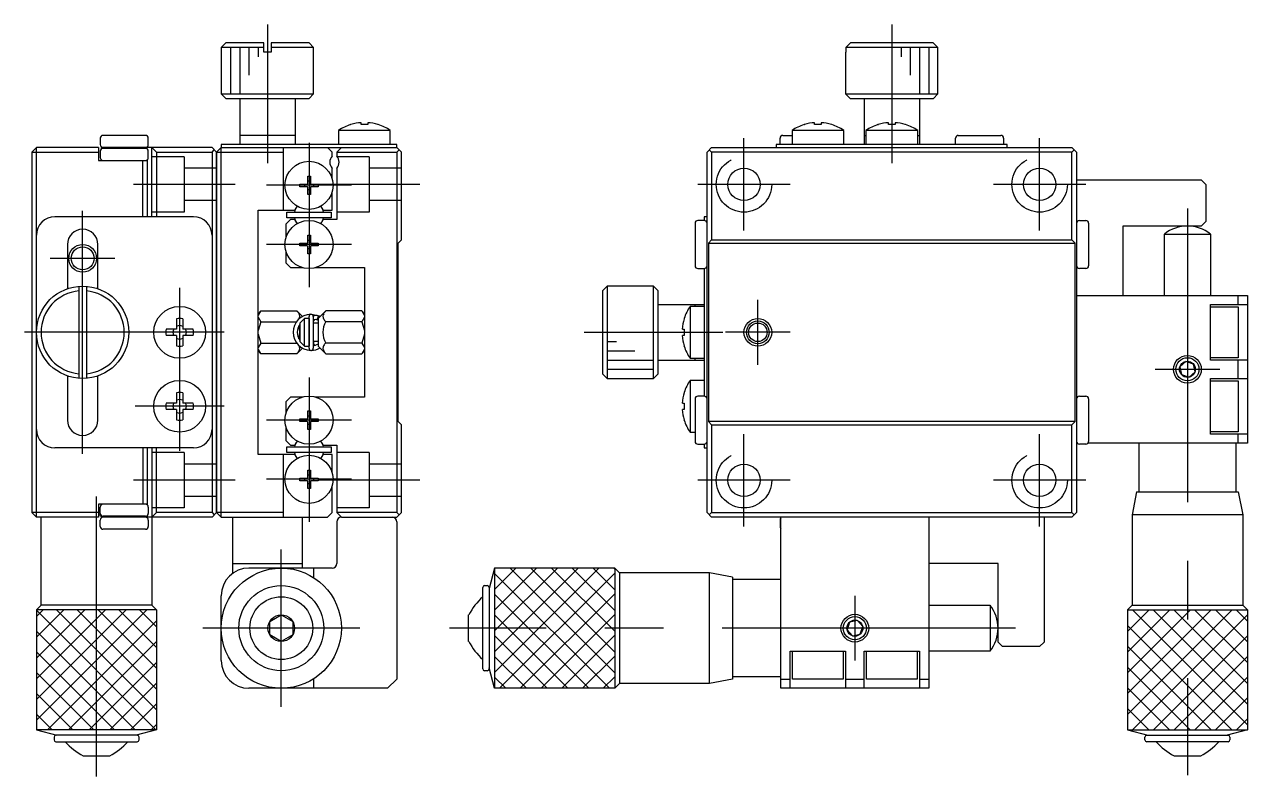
# Model space of a CAD drawing. Extents: x 1 to 282, y 0 to 201.
# Drawn here: x 149.5 to 281.9, y 53.9 to 135.2 of the extents above; entities that cross this region are included whole.
import ezdxf

# ---------------------------------------------------------------- set-up
doc = ezdxf.new("R2010")
doc.units = 0
doc.linetypes.add('CENTER', pattern=[50.8, 31.75, -6.35, 6.35, -6.35])
doc.linetypes.add('DASHED', pattern=[19.05, 12.7, -6.35])
doc.layers.get('0').update_dxf_attribs({"linetype": 'CONTINUOUS'})
doc.layers.add('CENTER', color=1, linetype='CENTER')

msp = doc.modelspace()

# ---------------------------------------------------------------- linework, layer by layer
at = {"color": 7, "linetype": 'CONTINUOUS'}
for p, q in [((171.31, 133.2), (170.81, 132.7)), ((175.41, 132.7), (170.81, 132.7)), ((170.81, 132.7), (170.81, 127.7)), ((175.41, 133.2), (171.31, 133.2)), ((175.41, 132.2), (175.41, 133.2)), ((180.31, 133.2), (176.21, 133.2)), ((176.21, 133.2), (176.21, 132.2)), ((180.81, 132.7), (176.21, 132.7)), ((180.81, 132.7), (180.31, 133.2)), ((180.81, 127.7), (180.81, 132.7)), ((238.91, 133.2), (238.41, 132.7)), ((248.38, 132.7), (238.41, 132.7)), ((238.41, 132.7), (238.41, 132.2)), ((247.88, 133.2), (238.91, 133.2)), ((248.38, 132.7), (247.88, 133.2)), ((248.38, 132.2), (248.38, 132.7)), ((176.21, 132.2), (175.41, 132.2)), ((238.41, 132.2), (238.39, 132.2)), ((238.39, 132.2), (238.39, 127.7)), ((248.39, 132.2), (248.38, 132.2)), ((248.39, 127.7), (248.39, 132.2)), ((170.81, 127.7), (180.81, 127.7)), ((170.81, 127.7), (171.31, 127.2)), ((171.31, 127.2), (180.31, 127.2)), ((172.81, 127.2), (172.81, 122.2)), ((178.81, 127.2), (178.81, 122.2)), ((180.31, 127.2), (180.81, 127.7)), ((238.39, 127.7), (248.39, 127.7)), ((238.39, 127.7), (238.89, 127.2)), ((238.89, 127.2), (247.89, 127.2)), ((240.39, 127.2), (240.39, 122.2)), ((246.39, 127.2), (246.39, 122.2)), ((247.89, 127.2), (248.39, 127.7)), ((185.96, 124.37), (185.96, 124.57)), ((186.66, 124.57), (186.66, 124.37)), ((235.04, 124.37), (235.04, 124.57)), ((235.74, 124.57), (235.74, 124.37)), ((243.04, 124.37), (243.04, 124.57)), ((243.74, 124.57), (243.74, 124.37)), ((162.61, 123.2), (158.01, 123.2)), ((178.81, 123.2), (172.81, 123.2)), ((189.11, 123.74), (183.51, 123.74)), ((183.51, 123.74), (183.51, 122.2)), ((184.81, 124.37), (184.85, 124.37)), ((186.66, 124.37), (185.96, 124.37)), ((187.81, 124.37), (187.77, 124.37)), ((189.11, 122.2), (189.11, 123.74)), ((231.59, 123.2), (232.59, 123.2)), ((238.19, 123.74), (232.59, 123.74)), ((232.59, 123.74), (232.59, 122.2)), ((233.89, 124.37), (233.94, 124.37)), ((235.74, 124.37), (235.04, 124.37)), ((236.89, 124.37), (236.85, 124.37)), ((238.19, 122.2), (238.19, 123.74)), ((240.39, 123.2), (240.59, 123.2)), ((246.19, 123.74), (240.59, 123.74)), ((240.59, 123.74), (240.59, 122.2)), ((241.89, 124.37), (241.94, 124.37)), ((243.74, 124.37), (243.04, 124.37)), ((244.89, 124.37), (244.85, 124.37)), ((246.19, 122.2), (246.19, 123.74)), ((246.19, 123.2), (246.39, 123.2)), ((250.59, 123.2), (255.19, 123.2)), ((150.81, 121.9), (150.31, 121.4)), ((157.51, 121.9), (150.81, 121.9)), ((150.81, 81.9), (150.81, 121.9)), ((157.51, 121.9), (157.51, 120.5)), ((157.71, 122.9), (157.71, 122.2)), ((163.31, 121.9), (157.81, 121.9)), ((157.81, 121.9), (157.81, 121.72)), ((162.61, 121.8), (158.01, 121.8)), ((158.31, 121.9), (158.31, 121.8)), ((158.76, 121.9), (158.76, 121.8)), ((158.93, 121.9), (158.93, 121.8)), ((160.31, 121.9), (160.31, 121.8)), ((161.73, 121.9), (161.73, 121.8)), ((161.86, 121.9), (161.86, 121.8)), ((162.91, 122.2), (162.91, 122.9)), ((169.81, 121.9), (163.31, 121.9)), ((163.31, 114.4), (163.31, 121.9)), ((163.31, 121.9), (163.81, 121.4)), ((170.31, 121.4), (169.81, 121.9)), ((170.81, 121.9), (170.31, 121.4)), ((189.81, 122.2), (170.81, 122.2)), ((170.81, 122.2), (170.81, 121.9)), ((170.81, 121.9), (189.81, 121.9)), ((170.81, 81.9), (170.81, 121.9)), ((177.51, 121.9), (177.51, 115.1)), ((182.81, 121.4), (182.31, 121.9)), ((183.81, 121.9), (183.31, 121.4)), ((189.81, 121.9), (189.81, 122.2)), ((189.81, 121.9), (190.31, 121.4)), ((223.39, 121.4), (223.89, 121.9)), ((223.89, 121.9), (262.89, 121.9)), ((255.89, 122.2), (230.89, 122.2)), ((230.89, 122.2), (230.89, 121.9)), ((231.29, 122.2), (231.29, 122.9)), ((250.29, 122.2), (250.29, 122.9)), ((255.49, 122.9), (255.49, 122.2)), ((255.89, 121.9), (255.89, 122.2)), ((262.89, 121.9), (263.39, 121.4)), ((150.31, 121.4), (150.31, 82.4)), ((150.31, 121.4), (157.51, 121.4)), ((157.51, 120.5), (162.81, 120.5)), ((157.71, 121.5), (157.71, 120.8)), ((157.81, 120.58), (157.81, 120.5)), ((162.31, 114.4), (162.31, 120.5)), ((162.81, 120.5), (162.81, 114.4)), ((162.91, 120.8), (162.91, 121.5)), ((163.81, 121.4), (163.81, 114.4)), ((163.81, 121.4), (169.81, 121.4)), ((169.81, 121.4), (170.06, 121.65)), ((169.81, 121.4), (169.81, 82.4)), ((170.31, 82.4), (170.31, 121.4)), ((170.31, 121.4), (170.31, 82.4)), ((170.31, 121.4), (177.51, 121.4)), ((182.81, 120.96), (182.81, 121.4)), ((183.31, 121.4), (183.31, 120.96)), ((183.31, 121.4), (189.81, 121.4)), ((189.81, 121.4), (190.06, 121.65)), ((189.81, 121.4), (189.81, 82.4)), ((190.31, 111.9), (190.31, 121.4)), ((223.39, 82.4), (223.39, 121.4)), ((223.89, 121.4), (223.64, 121.65)), ((223.89, 121.4), (223.89, 111.9)), ((262.89, 121.4), (223.89, 121.4)), ((262.89, 121.4), (263.14, 121.65)), ((262.89, 111.9), (262.89, 121.4)), ((263.39, 121.4), (263.39, 82.4)), ((182.81, 118.51), (182.81, 119.64)), ((183.31, 119.64), (183.31, 114.1)), ((179.31, 117.65), (179.31, 117.94)), ((179.31, 117.94), (180.11, 117.94)), ((179.84, 117.65), (179.84, 117.94)), ((180.17, 118.8), (180.46, 118.8)), ((180.17, 118), (180.17, 118.8)), ((180.17, 118.27), (180.46, 118.27)), ((180.46, 118.8), (180.46, 118)), ((180.52, 117.94), (181.31, 117.94)), ((180.78, 117.94), (180.78, 117.65)), ((181.31, 117.94), (181.31, 117.65)), ((263.39, 118.4), (276.89, 118.4)), ((276.89, 118.4), (277.39, 117.9)), ((277.39, 117.9), (277.39, 113.9)), ((180.11, 117.65), (179.31, 117.65)), ((180.17, 116.8), (180.17, 117.59)), ((180.46, 117.33), (180.17, 117.33)), ((180.46, 116.8), (180.17, 116.8)), ((180.46, 117.59), (180.46, 116.8)), ((181.31, 117.65), (180.52, 117.65)), ((182.81, 115.1), (182.81, 117.08)), ((178.76, 115.1), (178.91, 115.36)), ((181.71, 115.36), (181.86, 115.1)), ((167.81, 114.4), (152.81, 114.4)), ((174.81, 88.7), (174.81, 115.1)), ((174.81, 115.1), (178.76, 115.1)), ((178.31, 114.1), (177.81, 113.6)), ((177.91, 114.9), (182.71, 114.9)), ((177.91, 114.3), (177.91, 114.9)), ((182.71, 114.3), (177.91, 114.3)), ((178.76, 114.1), (178.31, 114.1)), ((178.98, 113.73), (178.76, 114.1)), ((181.86, 114.1), (181.73, 113.88)), ((181.86, 115.1), (182.81, 115.1)), ((183.31, 114.1), (181.86, 114.1)), ((182.71, 114.9), (182.71, 114.3)), ((223.09, 114), (222.39, 114)), ((223.39, 114.4), (223.09, 114.4)), ((223.09, 114.4), (223.09, 114)), ((263.69, 114), (264.39, 114)), ((277.39, 113.9), (276.89, 113.4)), ((177.81, 113.6), (177.81, 112.11)), ((222.09, 113.7), (222.09, 109.1)), ((264.69, 113.7), (264.69, 109.1)), ((276.89, 113.4), (268.39, 113.4)), ((268.39, 113.4), (268.39, 105.9)), ((154.16, 111.4), (154.16, 106.62)), ((157.46, 106.62), (157.46, 111.4)), ((179.31, 111.25), (179.31, 111.54)), ((179.31, 111.54), (180.11, 111.54)), ((180.11, 111.25), (179.31, 111.25)), ((179.84, 111.25), (179.84, 111.54)), ((180.17, 112.4), (180.46, 112.4)), ((180.17, 111.6), (180.17, 112.4)), ((180.17, 111.87), (180.46, 111.87)), ((180.46, 112.4), (180.46, 111.6)), ((180.52, 111.54), (181.31, 111.54)), ((181.31, 111.25), (180.52, 111.25)), ((180.78, 111.54), (180.78, 111.25)), ((181.31, 111.54), (181.31, 111.25)), ((189.96, 111.55), (190.31, 111.9)), ((189.96, 92.25), (189.96, 111.55)), ((223.89, 111.9), (223.54, 111.55)), ((223.54, 111.55), (263.24, 111.55)), ((223.54, 111.55), (223.54, 92.25)), ((223.89, 111.9), (262.89, 111.9)), ((263.24, 111.55), (262.89, 111.9)), ((263.24, 92.25), (263.24, 111.55)), ((272.89, 112.52), (277.89, 112.52)), ((272.89, 105.9), (272.89, 112.52)), ((277.89, 112.52), (277.89, 105.9)), ((177.81, 110.68), (177.81, 109.4)), ((180.17, 110.4), (180.17, 111.19)), ((180.46, 110.93), (180.17, 110.93)), ((180.46, 110.4), (180.17, 110.4)), ((180.46, 111.19), (180.46, 110.4)), ((177.81, 109.4), (178.31, 108.9)), ((178.31, 108.9), (179.6, 108.9)), ((181.02, 108.9), (186.31, 108.9)), ((186.31, 108.9), (186.31, 94.9)), ((222.39, 108.8), (223.09, 108.8)), ((223.09, 108.8), (223.09, 95)), ((264.39, 108.8), (263.69, 108.8)), ((155.41, 106.88), (155.41, 96.91)), ((156.21, 106.88), (156.21, 96.91)), ((212.59, 106.88), (212.09, 106.38)), ((212.09, 106.38), (212.09, 97.42)), ((212.59, 106.88), (212.59, 96.91)), ((213.09, 106.88), (212.59, 106.88)), ((217.59, 106.9), (213.09, 106.9)), ((213.09, 106.9), (213.09, 106.88)), ((217.59, 96.9), (217.59, 106.9)), ((218.09, 106.4), (217.59, 106.9)), ((218.09, 97.4), (218.09, 106.4)), ((218.09, 104.9), (223.09, 104.9)), ((223.09, 104.7), (221.55, 104.7)), ((221.55, 104.7), (221.55, 99.1)), ((222.09, 104.7), (222.09, 104.9)), ((263.39, 105.9), (281.89, 105.9)), ((277.89, 98.9), (277.89, 104.9)), ((277.89, 104.9), (281.89, 104.9)), ((277.89, 104.65), (280.89, 104.65)), ((280.89, 104.9), (280.89, 105.9)), ((280.89, 104.65), (280.89, 99.15)), ((281.89, 105.9), (281.89, 89.9)), ((165.96, 103.36), (165.96, 102.25)), ((166.66, 103.36), (166.66, 102.25)), ((174.81, 103.91), (175.11, 104.21)), ((175.11, 104.21), (174.81, 103.73)), ((174.81, 103.53), (175.11, 103.05)), ((175.11, 104.21), (179, 104.21)), ((179, 104.21), (179.6, 103.61)), ((179.81, 103.4), (179.31, 102.9)), ((180.31, 103.4), (179.81, 103.4)), ((179.81, 100.4), (179.81, 103.4)), ((180.31, 100.17), (180.31, 103.62)), ((180.31, 103.4), (180.31, 100.4)), ((180.57, 103.85), (181.08, 103.74)), ((180.75, 103.69), (180.76, 103.69)), ((180.76, 103.69), (180.8, 103.71)), ((180.76, 103.62), (180.76, 100.17)), ((180.8, 103.71), (180.83, 103.72)), ((180.83, 103.72), (180.86, 103.73)), ((180.86, 103.73), (180.9, 103.73)), ((180.9, 103.73), (180.93, 103.74)), ((180.93, 103.74), (180.97, 103.74)), ((180.97, 103.74), (181.01, 103.74)), ((181.01, 103.74), (181.04, 103.75)), ((181.04, 103.75), (181.08, 103.74)), ((181.08, 103.74), (181.11, 103.74)), ((181.11, 103.74), (181.15, 103.74)), ((181.15, 103.28), (181.14, 103.27)), ((181.14, 103.27), (181.14, 103.27)), ((181.31, 103.18), (181.14, 103.27)), ((181.15, 103.74), (181.18, 103.73)), ((181.16, 103.29), (181.15, 103.28)), ((181.15, 103.28), (181.15, 103.28)), ((181.17, 103.3), (181.16, 103.3)), ((181.16, 103.3), (181.16, 103.29)), ((181.18, 103.31), (181.17, 103.3)), ((181.18, 103.73), (181.22, 103.72)), ((181.19, 103.33), (181.18, 103.33)), ((181.18, 103.33), (181.18, 103.31)), ((181.2, 103.35), (181.19, 103.34)), ((181.19, 103.34), (181.19, 103.33)), ((181.21, 103.38), (181.2, 103.35)), ((181.23, 103.41), (181.21, 103.38)), ((181.22, 103.72), (181.29, 103.7)), ((181.25, 103.45), (181.23, 103.41)), ((181.26, 103.48), (181.25, 103.45)), ((181.28, 103.52), (181.26, 103.48)), ((181.29, 103.55), (181.28, 103.52)), ((181.29, 103.7), (181.32, 103.69)), ((181.3, 103.59), (181.29, 103.55)), ((181.31, 103.6), (181.3, 103.59)), ((182.12, 104.21), (181.31, 103.4)), ((181.32, 103.64), (181.31, 103.63)), ((181.31, 103.63), (181.31, 103.61)), ((181.31, 103.61), (181.31, 103.6)), ((181.31, 103.4), (181.31, 100.4)), ((181.32, 103.69), (181.32, 103.69)), ((181.32, 103.69), (181.32, 103.68)), ((181.5, 103.59), (181.32, 103.69)), ((181.32, 103.68), (181.32, 103.68)), ((181.32, 103.68), (181.32, 103.67)), ((181.32, 103.67), (181.32, 103.67)), ((181.32, 103.67), (181.32, 103.66)), ((181.32, 103.66), (181.32, 103.65)), ((181.32, 103.65), (181.32, 103.64)), ((186.01, 104.21), (182.12, 104.21)), ((186.31, 103.91), (186.01, 104.21)), ((186.01, 104.21), (186.31, 103.73)), ((186.31, 103.53), (186.01, 103.05)), ((220.92, 103.4), (220.92, 103.36)), ((165.96, 102.25), (164.85, 102.25)), ((167.77, 102.25), (166.66, 102.25)), ((175.11, 103.05), (174.81, 102.09)), ((175.11, 103.05), (178.97, 103.05)), ((179.31, 102.9), (179.31, 100.9)), ((181.31, 102.9), (180.76, 102.9)), ((180.81, 102.9), (180.81, 103.18)), ((186.01, 103.05), (182.12, 103.05)), ((186.01, 103.05), (186.31, 102.09)), ((220.72, 102.25), (220.92, 102.25)), ((220.92, 102.25), (220.92, 101.55)), ((165.96, 101.55), (164.85, 101.55)), ((165.96, 101.55), (165.96, 100.44)), ((166.66, 101.55), (166.66, 100.44)), ((167.77, 101.55), (166.66, 101.55)), ((174.81, 101.7), (175.11, 100.74)), ((175.11, 100.74), (174.81, 100.26)), ((175.11, 100.74), (178.97, 100.74)), ((179.31, 100.9), (179.81, 100.4)), ((181.31, 100.9), (180.76, 100.9)), ((180.81, 100.9), (180.81, 100.62)), ((186.01, 100.74), (182.12, 100.74)), ((186.31, 101.7), (186.01, 100.74)), ((186.01, 100.74), (186.31, 100.26)), ((220.92, 101.55), (220.72, 101.55)), ((174.81, 100.07), (175.11, 99.59)), ((175.11, 99.59), (174.81, 99.89)), ((179, 99.59), (175.11, 99.59)), ((179.6, 100.19), (179, 99.59)), ((179.81, 100.4), (180.31, 100.4)), ((181.31, 100.61), (180.76, 100.41)), ((181.31, 100.4), (182.12, 99.59)), ((182.12, 99.59), (186.01, 99.59)), ((186.31, 100.07), (186.01, 99.59)), ((186.01, 99.59), (186.31, 99.89)), ((220.92, 100.4), (220.92, 100.44)), ((218.09, 98.9), (223.09, 98.9)), ((221.55, 99.1), (223.09, 99.1)), ((222.09, 98.9), (222.09, 99.1)), ((275.22, 98.75), (274.57, 98.18)), ((274.57, 98.18), (274.74, 97.33)), ((276.04, 98.47), (275.22, 98.75)), ((276.21, 97.62), (276.04, 98.47)), ((280.89, 99.15), (277.89, 99.15)), ((281.89, 98.9), (277.89, 98.9)), ((280.89, 96.9), (280.89, 98.9)), ((154.16, 97.18), (154.16, 92.4)), ((157.46, 92.4), (157.46, 97.18)), ((212.09, 97.42), (212.59, 96.91)), ((212.59, 96.91), (213.09, 96.91)), ((213.09, 96.91), (213.09, 96.9)), ((213.09, 96.9), (217.59, 96.9)), ((217.59, 96.9), (218.09, 97.4)), ((223.09, 96.7), (221.55, 96.7)), ((221.55, 96.7), (221.55, 91.1)), ((274.74, 97.33), (275.56, 97.05)), ((275.56, 97.05), (276.21, 97.62)), ((277.89, 90.9), (277.89, 96.9)), ((277.89, 96.9), (281.89, 96.9)), ((277.89, 96.65), (280.89, 96.65)), ((280.89, 96.65), (280.89, 91.15)), ((165.96, 95.36), (165.96, 94.25)), ((166.66, 95.36), (166.66, 94.25)), ((220.92, 95.4), (220.92, 95.36)), ((165.96, 94.25), (164.85, 94.25)), ((167.77, 94.25), (166.66, 94.25)), ((178.31, 94.9), (177.81, 94.4)), ((177.81, 94.4), (177.81, 93.11)), ((179.6, 94.9), (178.31, 94.9)), ((186.31, 94.9), (181.02, 94.9)), ((220.72, 94.25), (220.92, 94.25)), ((220.92, 94.25), (220.92, 93.55)), ((222.09, 94.7), (222.09, 90.1)), ((223.09, 95), (222.39, 95)), ((263.69, 95), (264.39, 95)), ((264.69, 94.7), (264.69, 90.1)), ((165.96, 93.55), (164.85, 93.55)), ((165.96, 93.55), (165.96, 92.44)), ((166.66, 93.55), (166.66, 92.44)), ((167.77, 93.55), (166.66, 93.55)), ((180.17, 93.4), (180.46, 93.4)), ((180.17, 92.6), (180.17, 93.4)), ((180.17, 92.87), (180.46, 92.87)), ((180.46, 93.4), (180.46, 92.6)), ((220.92, 93.55), (220.72, 93.55)), ((177.81, 91.68), (177.81, 90.2)), ((179.31, 92.25), (179.31, 92.54)), ((179.31, 92.54), (180.11, 92.54)), ((180.11, 92.25), (179.31, 92.25)), ((179.84, 92.25), (179.84, 92.54)), ((180.17, 91.4), (180.17, 92.19)), ((180.46, 91.93), (180.17, 91.93)), ((180.46, 91.4), (180.17, 91.4)), ((180.46, 92.19), (180.46, 91.4)), ((180.52, 92.54), (181.31, 92.54)), ((181.31, 92.25), (180.52, 92.25)), ((180.78, 92.54), (180.78, 92.25)), ((181.31, 92.54), (181.31, 92.25)), ((190.31, 91.9), (189.96, 92.25)), ((190.31, 82.4), (190.31, 91.9)), ((220.92, 92.4), (220.92, 92.44)), ((263.24, 92.25), (223.54, 92.25)), ((223.54, 92.25), (223.89, 91.9)), ((223.89, 91.9), (262.89, 91.9)), ((223.89, 91.9), (223.89, 82.4)), ((262.89, 91.9), (263.24, 92.25)), ((262.89, 82.4), (262.89, 91.9)), ((177.81, 90.2), (178.31, 89.7)), ((221.55, 91.1), (222.09, 91.1)), ((280.89, 91.15), (277.89, 91.15)), ((281.89, 90.9), (277.89, 90.9)), ((280.89, 89.9), (280.89, 90.9)), ((167.81, 89.4), (152.81, 89.4)), ((162.31, 89.4), (162.31, 83.3)), ((162.81, 89.4), (162.81, 83.3)), ((163.31, 89.4), (163.31, 72.4)), ((163.81, 82.4), (163.81, 89.4)), ((178.76, 88.7), (174.81, 88.7)), ((177.51, 88.7), (177.51, 81.9)), ((177.91, 89.5), (182.71, 89.5)), ((177.91, 88.9), (177.91, 89.5)), ((182.71, 88.9), (177.91, 88.9)), ((178.31, 89.7), (178.76, 89.7)), ((178.76, 89.7), (178.93, 89.99)), ((178.91, 88.44), (178.76, 88.7)), ((181.86, 88.7), (181.71, 88.44)), ((181.73, 89.92), (181.86, 89.7)), ((181.86, 89.7), (183.31, 89.7)), ((182.81, 88.7), (181.86, 88.7)), ((182.71, 89.5), (182.71, 88.9)), ((182.81, 86.71), (182.81, 88.7)), ((183.31, 89.7), (183.31, 82.4)), ((222.39, 89.8), (223.09, 89.8)), ((223.09, 89.8), (223.09, 89.4)), ((223.09, 89.4), (223.39, 89.4)), ((263.47, 89.9), (263.39, 89.9)), ((264.39, 89.8), (263.69, 89.8)), ((281.89, 89.9), (264.62, 89.9)), ((270.14, 89.9), (270.14, 84.65)), ((280.64, 89.9), (280.64, 84.65)), ((179.31, 85.85), (179.31, 86.14)), ((179.31, 86.14), (180.11, 86.14)), ((179.84, 85.85), (179.84, 86.14)), ((180.17, 87), (180.46, 87)), ((180.17, 86.2), (180.17, 87)), ((180.17, 86.47), (180.46, 86.47)), ((180.46, 87), (180.46, 86.2)), ((180.52, 86.14), (181.31, 86.14)), ((180.78, 86.14), (180.78, 85.85)), ((181.31, 86.14), (181.31, 85.85)), ((180.11, 85.85), (179.31, 85.85)), ((180.17, 85), (180.17, 85.79)), ((180.46, 85.53), (180.17, 85.53)), ((180.46, 85), (180.17, 85)), ((180.46, 85.79), (180.46, 85)), ((181.31, 85.85), (180.52, 85.85)), ((182.81, 82.4), (182.81, 85.28)), ((269.89, 84.65), (269.39, 82.15)), ((269.89, 84.65), (280.89, 84.65)), ((280.89, 84.65), (281.39, 82.15)), ((150.31, 82.4), (150.81, 81.9)), ((157.51, 82.4), (150.31, 82.4)), ((162.81, 83.3), (157.51, 83.3)), ((157.51, 83.3), (157.51, 81.9)), ((157.51, 82.15), (157.75, 82.15)), ((157.71, 82.3), (157.71, 83)), ((157.81, 83.22), (157.81, 83.3)), ((162.91, 83), (162.91, 82.3)), ((163.81, 82.4), (163.31, 81.9)), ((169.81, 82.4), (163.81, 82.4)), ((169.81, 81.9), (170.31, 82.4)), ((169.81, 82.4), (170.06, 82.15)), ((170.31, 82.4), (170.81, 81.9)), ((177.51, 82.4), (170.31, 82.4)), ((182.81, 82.4), (182.31, 81.9)), ((183.31, 82.4), (183.81, 81.9)), ((189.81, 82.4), (183.31, 82.4)), ((189.81, 81.9), (190.31, 82.4)), ((189.81, 82.4), (190.06, 82.15)), ((223.89, 81.9), (223.39, 82.4)), ((223.89, 82.4), (223.64, 82.15)), ((223.89, 82.4), (262.89, 82.4)), ((262.89, 82.4), (263.14, 82.15)), ((263.39, 82.4), (262.89, 81.9)), ((269.39, 82.15), (269.39, 72.4)), ((281.39, 82.15), (269.39, 82.15)), ((281.39, 82.15), (281.39, 72.4)), ((157.51, 81.9), (150.81, 81.9)), ((151.31, 72.4), (151.31, 81.9)), ((157.71, 80.9), (157.71, 81.6)), ((157.81, 81.9), (157.81, 82.08)), ((169.81, 81.9), (157.81, 81.9)), ((162.61, 82), (158.01, 82)), ((158.31, 81.9), (158.31, 82)), ((158.76, 81.9), (158.76, 82)), ((158.93, 81.9), (158.93, 82)), ((160.31, 81.9), (160.31, 82)), ((161.73, 81.9), (161.73, 82)), ((161.86, 81.9), (161.86, 82)), ((162.91, 81.6), (162.91, 80.9)), ((170.81, 81.9), (182.31, 81.9)), ((172.06, 75.84), (172.06, 81.9)), ((179.56, 81.9), (179.56, 76.4)), ((183.31, 81.4), (183.31, 76.9)), ((183.81, 81.9), (189.81, 81.9)), ((189.81, 81.4), (189.81, 64.4)), ((262.89, 81.9), (223.89, 81.9)), ((231.29, 81.6), (231.29, 80.9)), ((231.39, 63.4), (231.39, 81.9)), ((247.39, 81.9), (247.39, 63.4)), ((259.89, 81.9), (259.89, 68.4)), ((162.61, 80.6), (158.01, 80.6)), ((172.06, 76.9), (179.56, 76.9)), ((254.89, 76.9), (247.39, 76.9)), ((254.89, 68.4), (254.89, 76.9)), ((182.81, 76.4), (173.81, 76.4)), ((180.81, 76.4), (180.81, 75.38)), ((200.39, 76.4), (199.81, 74.2)), ((213.4, 76.4), (200.39, 76.4)), ((200.39, 76.4), (200.39, 63.4)), ((213.9, 75.9), (213.4, 76.4)), ((213.4, 76.4), (213.4, 63.4)), ((223.65, 75.9), (213.9, 75.9)), ((213.9, 75.9), (213.9, 63.9)), ((226.15, 75.4), (223.65, 75.9)), ((223.65, 63.9), (223.65, 75.9)), ((199.11, 65.5), (199.11, 74.3)), ((199.31, 74.5), (199.61, 74.5)), ((199.81, 74.3), (199.81, 65.5)), ((226.15, 75.4), (226.15, 64.4)), ((231.39, 75.15), (226.15, 75.15)), ((170.81, 66.4), (170.81, 73.4)), ((151.31, 72.4), (150.81, 71.9)), ((150.81, 71.9), (150.81, 58.9)), ((163.81, 71.9), (150.81, 71.9)), ((163.31, 72.4), (151.31, 72.4)), ((163.31, 72.4), (163.81, 71.9)), ((163.81, 71.9), (163.81, 58.9)), ((247.39, 72.4), (254.02, 72.4)), ((254.02, 72.4), (254.02, 67.4)), ((269.39, 72.4), (268.89, 71.9)), ((268.89, 71.9), (268.89, 58.9)), ((268.89, 71.9), (281.89, 71.9)), ((269.39, 72.4), (281.39, 72.4)), ((281.39, 72.4), (281.89, 71.9)), ((281.89, 71.9), (281.89, 58.9)), ((176.06, 70.62), (177.31, 71.34)), ((176.06, 69.18), (176.06, 70.62)), ((177.31, 71.34), (178.56, 70.62)), ((178.56, 70.62), (178.56, 69.18)), ((197.59, 68.46), (197.59, 71.34)), ((238.82, 70.55), (238.55, 69.73)), ((239.67, 70.72), (238.82, 70.55)), ((240.24, 70.07), (239.67, 70.72)), ((177.31, 68.46), (176.06, 69.18)), ((178.56, 69.18), (177.31, 68.46)), ((238.55, 69.73), (239.12, 69.08)), ((239.12, 69.08), (239.97, 69.25)), ((239.97, 69.25), (240.24, 70.07)), ((255.39, 67.9), (254.89, 68.4)), ((259.39, 67.9), (255.39, 67.9)), ((259.89, 68.4), (259.39, 67.9)), ((232.39, 63.4), (232.39, 67.4)), ((232.39, 67.4), (238.39, 67.4)), ((232.64, 64.4), (232.64, 67.4)), ((238.14, 67.4), (238.14, 64.4)), ((238.39, 67.4), (238.39, 63.4)), ((240.39, 63.4), (240.39, 67.4)), ((240.39, 67.4), (246.39, 67.4)), ((240.64, 64.4), (240.64, 67.4)), ((246.14, 67.4), (246.14, 64.4)), ((246.39, 67.4), (246.39, 63.4)), ((254.02, 67.4), (247.39, 67.4)), ((199.61, 65.3), (199.31, 65.3)), ((200.39, 63.4), (199.81, 65.6)), ((180.81, 64.42), (180.81, 63.4)), ((189.81, 64.4), (188.81, 63.4)), ((213.9, 63.9), (213.4, 63.4)), ((223.65, 63.9), (213.9, 63.9)), ((226.15, 64.4), (223.65, 63.9)), ((231.39, 64.65), (226.15, 64.65)), ((231.39, 64.4), (232.39, 64.4)), ((238.14, 64.4), (232.64, 64.4)), ((238.39, 64.4), (240.39, 64.4)), ((246.14, 64.4), (240.64, 64.4)), ((246.39, 64.4), (247.39, 64.4)), ((188.81, 63.4), (173.81, 63.4)), ((213.4, 63.4), (200.39, 63.4)), ((247.39, 63.4), (231.39, 63.4)), ((150.81, 58.9), (153.01, 58.31)), ((163.81, 58.9), (150.81, 58.9)), ((161.71, 58.31), (152.91, 58.31)), ((163.81, 58.9), (161.61, 58.31)), ((268.89, 58.9), (271.09, 58.31)), ((268.89, 58.9), (281.89, 58.9)), ((270.99, 58.31), (279.79, 58.31)), ((281.89, 58.9), (279.69, 58.31)), ((152.71, 58.11), (152.71, 57.81)), ((152.91, 57.61), (161.71, 57.61)), ((161.91, 57.81), (161.91, 58.11)), ((270.79, 57.81), (270.79, 58.11)), ((279.79, 57.61), (270.99, 57.61)), ((279.99, 58.11), (279.99, 57.81)), ((155.87, 56.1), (158.75, 56.1)), ((273.95, 56.1), (276.84, 56.1))]:
    msp.add_line(p, q, dxfattribs=at)
at = {"color": 3, "linetype": 'CONTINUOUS'}
for p, q in [((171.81, 132.7), (171.81, 127.7)), ((172.81, 132.7), (172.81, 127.7)), ((173.81, 132.7), (173.81, 129.7)), ((174.81, 132.7), (174.81, 131.7)), ((244.39, 132.7), (244.39, 131.7)), ((245.39, 132.7), (245.39, 129.7)), ((246.39, 132.7), (246.39, 127.7)), ((247.39, 132.7), (247.39, 127.7)), ((212.59, 100.9), (213.59, 100.9)), ((212.59, 99.9), (215.59, 99.9)), ((212.59, 98.9), (217.59, 98.9)), ((212.59, 97.9), (217.59, 97.9)), ((200.39, 76.33), (200.46, 76.4)), ((200.39, 74.09), (202.71, 76.4)), ((200.39, 71.84), (204.95, 76.4)), ((200.39, 69.6), (207.2, 76.4)), ((200.39, 67.35), (209.44, 76.4)), ((200.39, 65.11), (211.69, 76.4)), ((212.83, 63.4), (200.39, 75.83)), ((200.93, 63.4), (213.4, 75.86)), ((213.4, 65.07), (202.07, 76.4)), ((213.4, 67.32), (204.32, 76.4)), ((213.4, 69.56), (206.56, 76.4)), ((213.4, 71.81), (208.81, 76.4)), ((213.4, 74.05), (211.05, 76.4)), ((213.4, 76.3), (213.3, 76.4)), ((210.58, 63.4), (200.39, 73.58)), ((203.18, 63.4), (213.4, 73.62)), ((150.81, 71.16), (151.55, 71.9)), ((150.81, 68.92), (153.79, 71.9)), ((150.81, 66.67), (156.04, 71.9)), ((150.81, 64.43), (158.28, 71.9)), ((150.81, 62.18), (160.53, 71.9)), ((150.81, 59.94), (162.77, 71.9)), ((150.81, 71.83), (163.74, 58.9)), ((152.99, 71.9), (163.81, 61.08)), ((155.23, 71.9), (163.81, 63.32)), ((157.48, 71.9), (163.81, 65.57)), ((159.72, 71.9), (163.81, 67.81)), ((161.97, 71.9), (163.81, 70.06)), ((280.22, 71.9), (268.89, 60.57)), ((277.97, 71.9), (268.89, 62.82)), ((275.73, 71.9), (268.89, 65.06)), ((273.48, 71.9), (268.89, 67.31)), ((271.24, 71.9), (268.89, 69.55)), ((268.99, 71.9), (268.89, 71.8)), ((281.89, 59.44), (269.43, 71.9)), ((281.89, 61.68), (271.68, 71.9)), ((281.89, 63.93), (273.92, 71.9)), ((281.89, 66.17), (276.17, 71.9)), ((281.89, 68.42), (278.41, 71.9)), ((281.89, 70.66), (280.66, 71.9)), ((152.02, 58.9), (163.81, 70.69)), ((208.34, 63.4), (200.39, 71.34)), ((205.42, 63.4), (213.4, 71.37)), ((280.19, 58.9), (268.89, 70.19)), ((281.89, 71.33), (269.46, 58.9)), ((150.81, 69.59), (161.5, 58.9)), ((206.09, 63.4), (200.39, 69.09)), ((207.67, 63.4), (213.4, 69.13)), ((281.89, 69.08), (271.71, 58.9)), ((154.26, 58.9), (163.81, 68.45)), ((277.94, 58.9), (268.89, 67.95)), ((150.81, 67.34), (159.25, 58.9)), ((156.51, 58.9), (163.81, 66.2)), ((203.85, 63.4), (200.39, 66.85)), ((209.91, 63.4), (213.4, 66.88)), ((281.89, 66.84), (273.95, 58.9)), ((150.81, 65.1), (157.01, 58.9)), ((275.7, 58.9), (268.89, 65.7)), ((158.75, 58.9), (163.81, 63.96)), ((201.6, 63.4), (200.39, 64.6)), ((212.16, 63.4), (213.4, 64.64)), ((281.89, 64.59), (276.2, 58.9)), ((150.81, 62.85), (154.76, 58.9)), ((273.45, 58.9), (268.89, 63.46)), ((281.89, 62.35), (278.44, 58.9)), ((161, 58.9), (163.81, 61.71)), ((271.21, 58.9), (268.89, 61.21)), ((150.81, 60.61), (152.52, 58.9)), ((281.89, 60.1), (280.69, 58.9)), ((163.24, 58.9), (163.81, 59.47)), ((268.96, 58.9), (268.89, 58.97))]:
    msp.add_line(p, q, dxfattribs=at)
at = {"color": 3, "linetype": 'DASHED'}
for p, q in [((166.81, 120.9), (163.31, 120.9)), ((166.81, 120.9), (166.81, 114.9)), ((186.81, 120.9), (183.36, 120.9)), ((186.81, 120.9), (186.81, 114.9)), ((170.31, 119.65), (166.81, 119.65)), ((190.31, 119.65), (186.81, 119.65)), ((170.31, 116.15), (166.81, 116.15)), ((190.31, 116.15), (186.81, 116.15)), ((166.81, 114.9), (163.31, 114.9)), ((186.81, 114.9), (183.31, 114.9)), ((166.81, 88.9), (163.31, 88.9)), ((166.81, 88.9), (166.81, 82.9)), ((186.81, 88.9), (183.31, 88.9)), ((186.81, 88.9), (186.81, 82.9)), ((170.31, 87.65), (166.81, 87.65)), ((190.31, 87.65), (186.81, 87.65)), ((170.31, 84.15), (166.81, 84.15)), ((190.31, 84.15), (186.81, 84.15)), ((166.81, 82.9), (163.31, 82.9)), ((186.81, 82.9), (183.31, 82.9))]:
    msp.add_line(p, q, dxfattribs=at)
for centre in [(227.39, 117.9), (259.39, 117.9), (227.39, 85.9), (259.39, 85.9)]:
    msp.add_circle(centre, 3, dxfattribs=at)
at = {"color": 7, "linetype": 'CONTINUOUS'}
for centre, radius in [((180.31, 117.8), 2.6), ((227.39, 117.9), 1.75), ((259.39, 117.9), 1.75), ((180.31, 111.4), 2.6), ((155.81, 109.9), 1.23), ((155.81, 101.9), 5), ((166.31, 101.9), 2.8), ((228.89, 101.9), 1.23), ((228.89, 101.9), 1), ((275.39, 97.9), 1.5), ((275.39, 97.9), 1.25), ((275.39, 97.9), 0.866), ((166.31, 93.9), 2.8), ((180.31, 92.4), 2.6), ((180.31, 86), 2.6), ((227.39, 85.9), 1.75), ((259.39, 85.9), 1.75), ((177.31, 69.9), 6.5), ((177.31, 69.9), 4.6), ((177.31, 69.9), 3.4), ((177.31, 69.9), 1.44), ((239.39, 69.9), 1.5), ((239.39, 69.9), 1.25), ((239.39, 69.9), 0.866)]:
    msp.add_circle(centre, radius, dxfattribs=at)
at = {"color": 3, "linetype": 'CONTINUOUS'}
for centre in [(155.81, 109.9), (228.89, 101.9)]:
    msp.add_circle(centre, 1.5, dxfattribs=at)
at = {"color": 7, "linetype": 'CONTINUOUS'}
for centre, radius, start, end in [((186.31, 119.6), 4.99, 94.0239, 107.0039), ((186.31, 119.6), 4.99, 72.9961, 85.9761), ((235.39, 119.6), 4.99, 94.0239, 107.0039), ((235.39, 119.6), 4.99, 72.9961, 85.9761), ((243.39, 119.6), 4.99, 94.0239, 107.0039), ((243.39, 119.6), 4.99, 72.9961, 85.9761), ((158.01, 122.9), 0.3, 90, 180), ((162.61, 122.9), 0.3, 360, 90), ((186.31, 119.6), 5, 107.4576, 124.0558), ((186.31, 119.6), 5, 55.9442, 72.5424), ((231.59, 122.9), 0.3, 90, 180), ((235.39, 119.6), 5, 107.4576, 124.0558), ((235.39, 119.6), 5, 55.9442, 72.5424), ((243.39, 119.6), 5, 107.4576, 124.0558), ((243.39, 119.6), 5, 55.9442, 72.5424), ((250.59, 122.9), 0.3, 90, 180), ((255.19, 122.9), 0.3, 0, 90), ((158.01, 122.2), 0.3, 180, 270), ((158.01, 121.5), 0.3, 90, 180), ((162.61, 122.2), 0.3, 270, 0), ((162.61, 121.5), 0.3, 360, 90), ((158.01, 120.8), 0.3, 180, 270), ((162.61, 120.8), 0.3, 270, 0), ((183.56, 120.3), 1, 138.5904, 221.4096), ((182.56, 120.3), 1, 318.5904, 41.4096), ((180.11, 118), 0.06, 270, 0), ((180.52, 118), 0.06, 180, 270), ((180.11, 117.59), 0.06, 360, 90), ((180.52, 117.59), 0.06, 90, 180), ((180.31, 114.6), 1.59, 143.8028, 169.1069), ((180.43, 114.48), 1.75, 142.9939, 151.3786), ((180.2, 114.48), 1.75, 28.6214, 37.0061), ((180.31, 114.6), 1.59, 10.8931, 36.1972), ((152.81, 112.4), 2, 90, 180), ((167.81, 112.4), 2, 0, 90), ((180.31, 114.6), 1.59, 190.8931, 216.1972), ((180.43, 114.71), 1.75, 208.6214, 217.0061), ((180.31, 114.6), 1.59, 323.8028, 349.1069), ((180.2, 114.71), 1.75, 322.9939, 331.3786), ((222.39, 113.7), 0.3, 90, 180), ((223.09, 113.7), 0.3, 0, 90), ((263.69, 113.7), 0.3, 90, 180), ((264.39, 113.7), 0.3, 360, 90), ((155.81, 111.4), 1.65, 0, 180), ((275.39, 109.4), 4, 51.3178, 128.6822), ((180.11, 111.6), 0.06, 270, 0), ((180.11, 111.19), 0.06, 360, 90), ((180.52, 111.6), 0.06, 180, 270), ((180.52, 111.19), 0.06, 90, 180), ((222.39, 109.1), 0.3, 180, 270), ((223.09, 109.1), 0.3, 270, 360), ((263.69, 109.1), 0.3, 180, 270), ((264.39, 109.1), 0.3, 270, 0), ((155.81, 101.9), 4.5, 95.0997, 264.9003), ((155.81, 101.9), 4.5, 275.0997, 84.9003), ((225.69, 101.9), 5, 145.9442, 162.5424), ((166.31, 101.9), 1.5, 76.5066, 103.4934), ((180.54, 101.9), 1.95, 90.7433, 269.2229), ((177.97, 103.17), 1.46, 30.8801, 44.6127), ((178.76, 103.63), 0.554, 329.0926, 31.283), ((180.54, 103.62), 0.225, 360, 180), ((181.03, 103.02), 0.271, 66.8141, 180.7729), ((182.37, 103.63), 0.554, 148.717, 210.9074), ((183.15, 103.17), 1.46, 135.3873, 149.1199), ((183.09, 104.06), 1.4, 210.5297, 225.8349), ((225.69, 101.9), 4.99, 162.9961, 175.9761), ((166.31, 101.9), 1.5, 166.5066, 193.4934), ((166.31, 101.9), 0.734, 151.5381, 208.4618), ((166.31, 101.9), 0.734, 61.5381, 118.4619), ((166.31, 101.9), 0.734, 331.5382, 28.4619), ((166.31, 101.9), 1.5, 346.5066, 13.4934), ((180.54, 101.9), 1.5, 144.7293, 215.2707), ((177, 101.9), 2.31, 342.5642, 17.4237), ((184.12, 101.9), 2.31, 150.0163, 209.9837), ((166.31, 101.9), 0.734, 241.5381, 298.4619), ((181.03, 100.78), 0.274, 179.6299, 264.6503), ((183.09, 99.74), 1.4, 134.1651, 149.4703), ((225.69, 101.9), 4.99, 184.0239, 197.0039), ((166.31, 101.9), 1.5, 256.5066, 283.4934), ((177.97, 100.63), 1.46, 315.3886, 329.1199), ((178.76, 100.17), 0.554, 328.717, 30.9384), ((180.54, 100.17), 0.225, 180, 360), ((180.54, 101.9), 1.95, 270.7814, 299.7569), ((182.37, 100.17), 0.554, 149.0926, 211.283), ((183.15, 100.63), 1.46, 210.8801, 224.6139), ((183.15, 100.63), 1.46, 225.3861, 225.3873), ((225.69, 101.9), 5, 197.4576, 214.0558), ((225.69, 93.9), 5, 145.9442, 162.5424), ((166.31, 93.9), 1.5, 76.5066, 103.4934), ((225.69, 93.9), 4.99, 162.9961, 175.9761), ((166.31, 93.9), 1.5, 166.5066, 193.4934), ((166.31, 93.9), 0.734, 151.5381, 208.4618), ((166.31, 93.9), 0.734, 61.5381, 118.4619), ((166.31, 93.9), 0.734, 331.5382, 28.4619), ((166.31, 93.9), 1.5, 346.5066, 13.4934), ((222.39, 94.7), 0.3, 90, 180), ((223.09, 94.7), 0.3, 0, 90), ((263.69, 94.7), 0.3, 90, 180), ((264.39, 94.7), 0.3, 360, 90), ((166.31, 93.9), 0.734, 241.5381, 298.4619), ((225.69, 93.9), 4.99, 184.0239, 197.0039), ((152.81, 91.4), 2, 180, 270), ((155.81, 92.4), 1.65, 180, 0), ((166.31, 93.9), 1.5, 256.5066, 283.4934), ((167.81, 91.4), 2, 270, 0), ((180.11, 92.6), 0.06, 270, 0), ((180.11, 92.19), 0.06, 360, 90), ((180.52, 92.6), 0.06, 180, 270), ((180.52, 92.19), 0.06, 90, 180), ((225.69, 93.9), 5, 197.4576, 214.0558), ((180.31, 89.2), 1.59, 143.8028, 169.1069), ((180.43, 89.08), 1.75, 142.9939, 151.3786), ((180.2, 89.08), 1.75, 28.6214, 37.0061), ((180.31, 89.2), 1.59, 10.8931, 36.1972), ((222.39, 90.1), 0.3, 180, 270), ((223.09, 90.1), 0.3, 270, 0), ((263.69, 90.1), 0.3, 180, 270), ((264.39, 90.1), 0.3, 270, 0), ((180.31, 89.2), 1.59, 190.8931, 216.1972), ((180.31, 89.2), 1.59, 323.8028, 349.1069), ((180.43, 89.31), 1.75, 208.6214, 217.0061), ((180.2, 89.31), 1.75, 322.9939, 331.3786), ((180.11, 86.2), 0.06, 270, 0), ((180.52, 86.2), 0.06, 180, 270), ((180.11, 85.79), 0.06, 360, 90), ((180.52, 85.79), 0.06, 90, 180), ((158.01, 83), 0.3, 90, 180), ((158.01, 82.3), 0.3, 180, 270), ((162.61, 83), 0.3, 0, 90), ((162.61, 82.3), 0.3, 270, 0), ((158.01, 81.6), 0.3, 90, 180), ((158.01, 80.9), 0.3, 180, 270), ((162.61, 81.6), 0.3, 0, 90), ((162.61, 80.9), 0.3, 270, 0), ((183.81, 81.4), 0.5, 90, 180), ((189.31, 81.4), 0.5, 0, 90), ((231.59, 81.6), 0.3, 131.8099, 180), ((231.59, 80.9), 0.3, 180, 228.1901), ((182.81, 76.9), 0.5, 270, 0), ((173.81, 73.4), 3, 90, 180), ((199.31, 74.3), 0.2, 90, 180), ((199.61, 74.3), 0.2, 0, 90), ((204.49, 67.58), 7.85, 133.2792, 151.3848), ((250.89, 69.9), 4, 321.3178, 38.6822), ((204.49, 72.22), 7.85, 208.6152, 226.7208), ((173.81, 66.4), 3, 180, 270), ((199.31, 65.5), 0.2, 180, 270), ((199.61, 65.5), 0.2, 270, 0), ((152.91, 58.11), 0.2, 90, 180), ((161.71, 58.11), 0.2, 0, 90), ((270.99, 58.11), 0.2, 90, 180), ((279.79, 58.11), 0.2, 0, 90), ((152.91, 57.81), 0.2, 180, 270), ((159.63, 62.99), 7.85, 223.2792, 241.3848), ((154.99, 62.99), 7.85, 298.6152, 316.7208), ((161.71, 57.81), 0.2, 270, 360), ((270.99, 57.81), 0.2, 180, 270), ((277.71, 62.99), 7.85, 223.2792, 241.3848), ((273.08, 62.99), 7.85, 298.6152, 316.7208), ((279.79, 57.81), 0.2, 270, 0)]:
    msp.add_arc(centre, radius, start, end, dxfattribs=at)
at = {"layer": 'CENTER', "color": 1, "linetype": 'CENTER'}
for p, q in [((175.81, 135.2), (175.81, 120.2)), ((243.39, 135.2), (243.39, 120.2)), ((180.31, 122.4), (180.31, 106.8)), ((227.39, 112.9), (227.39, 122.9)), ((259.39, 112.9), (259.39, 122.9)), ((172.31, 117.9), (161.31, 117.9)), ((192.31, 117.9), (181.31, 117.9)), ((232.39, 117.9), (222.39, 117.9)), ((264.39, 117.9), (254.39, 117.9)), ((184.91, 117.8), (175.71, 117.8)), ((275.39, 115.29), (275.39, 54)), ((155.81, 88.75), (155.81, 115.05)), ((184.91, 111.4), (175.71, 111.4)), ((159.31, 109.9), (152.31, 109.9)), ((166.31, 89.1), (166.31, 106.7)), ((228.89, 98.4), (228.89, 105.4)), ((171.11, 101.9), (149.51, 101.9)), ((210.09, 101.9), (225.09, 101.9)), ((232.39, 101.9), (225.39, 101.9)), ((180.31, 97), (180.31, 81.4)), ((271.89, 97.9), (278.89, 97.9)), ((171.11, 93.9), (161.51, 93.9)), ((184.91, 92.4), (175.71, 92.4)), ((227.39, 80.9), (227.39, 90.9)), ((259.39, 80.9), (259.39, 90.9)), ((172.31, 85.9), (161.31, 85.9)), ((184.91, 86), (175.71, 86)), ((192.31, 85.9), (181.31, 85.9)), ((232.39, 85.9), (222.39, 85.9)), ((264.39, 85.9), (254.39, 85.9)), ((157.31, 53.85), (157.31, 84.15)), ((177.31, 61.4), (177.31, 78.4)), ((239.39, 73.4), (239.39, 66.4)), ((185.81, 69.9), (168.81, 69.9)), ((256.79, 69.9), (195.5, 69.9))]:
    msp.add_line(p, q, dxfattribs=at)

doc.saveas('drawing.dxf')
